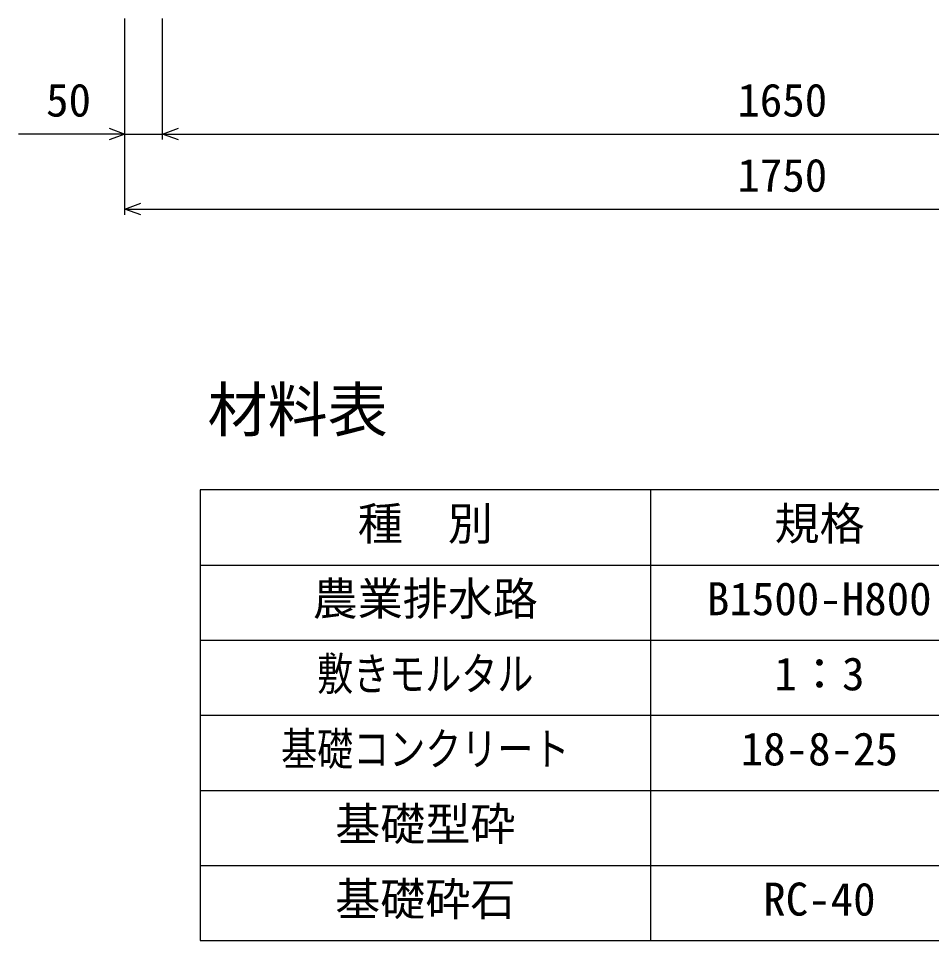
# Model space of a CAD drawing. Units: millimetres, scale not verified. Extents: x -33600 to 33600, y -11880 to 11880.
# Drawn here: x 4051 to 5267, y -7713 to -6485 of the extents above; entities that cross this region are included whole.
import ezdxf
from ezdxf.enums import TextEntityAlignment as Align

# ---------------------------------------------------------------- set-up
doc = ezdxf.new("R2010")
doc.units = ezdxf.units.MM
doc.header["$LTSCALE"] = 40
for name, color, linetype, lineweight in [('0-0_DIM', 7, 'Continuous', 25), ('0-3_HYO', 3, 'Continuous', 25), ('0-4_HYO2', 4, 'Continuous', 25), ('0-7_TXT', 7, 'Continuous', 25)]:
    doc.layers.add(name, color=color, linetype=linetype, lineweight=lineweight)
doc.styles.add('ＭＳ ゴシック', font='')
doc.styles.get('ＭＳ ゴシック').set_extended_font_data('MS Gothic')

msp = doc.modelspace()

# ---------------------------------------------------------------- linework, layer by layer
at = {"layer": '0-0_DIM'}
for p, q in [((4193.16, -6746.33), (4193.16, -6484.96)), ((4243.16, -6646.33), (4243.16, -6484.96)), ((4193.16, -6638.83), (4051.36, -6638.83)), ((4193.16, -6638.83), (4243.16, -6638.83)), ((4243.16, -6638.83), (5893.16, -6638.83)), ((4193.16, -6738.83), (5943.16, -6738.83))]:
    msp.add_line(p, q, dxfattribs=at)
for points in [[(4172.01, -6631.14), (4193.16, -6638.83), (4172.01, -6646.53)], [(4264.3, -6646.53), (4243.16, -6638.83), (4264.3, -6631.14)], [(4214.3, -6746.53), (4193.16, -6738.83), (4214.3, -6731.14)]]:
    msp.add_lwpolyline(points, dxfattribs=at)
at = {"layer": '0-3_HYO'}
for p, q in [((4893.16, -7112.78), (4893.16, -7712.78)), ((4293.16, -7212.78), (5843.16, -7212.78))]:
    msp.add_line(p, q, dxfattribs=at)
msp.add_lwpolyline([(4293.16, -7712.78), (5843.16, -7712.78), (5843.16, -7112.78), (4293.16, -7112.78)], close=True, dxfattribs=at)
at = {"layer": '0-4_HYO2'}
for p, q in [((4293.16, -7312.78), (5843.16, -7312.78)), ((4293.16, -7412.78), (5843.16, -7412.78)), ((4293.16, -7512.78), (5843.16, -7512.78)), ((4293.16, -7612.78), (5843.16, -7612.78))]:
    msp.add_line(p, q, dxfattribs=at)

# ---------------------------------------------------------------- texts
at = {"layer": '0-0_DIM', "style": 'ＭＳ ゴシック'}
for s, p in [('50', (4088.16, -6628.83)), ('1650', (5008.69, -6628.83)), ('1750', (5008.69, -6728.83))]:
    msp.add_text(s, height=43.99, dxfattribs=at).set_placement(p, align=Align.BOTTOM_LEFT)
at = {"layer": '0-7_TXT', "style": 'ＭＳ ゴシック'}
for s, height, p in [('材料表', 58.65, (4303.16, -7052.78)), ('種\u3000別', 43.99, (4503.16, -7192.78)), ('規格', 43.99, (5058.16, -7192.78)), ('農業排水路', 43.99, (4443.16, -7292.78)), ('B1500-H800', 43.99, (4968.16, -7292.78)), ('1：3', 43.99, (5058.16, -7392.78)), ('18-8-25', 43.99, (5013.16, -7492.78)), ('基礎型砕', 43.99, (4473.16, -7592.78)), ('基礎砕石', 43.99, (4473.16, -7692.78)), ('RC-40', 43.99, (5043.16, -7692.78))]:
    msp.add_text(s, height=height, dxfattribs=at).set_placement(p, align=Align.BOTTOM_LEFT)
at = {"layer": '0-7_TXT', "style": 'ＭＳ ゴシック', "width": 0.8}
for s, p in [('敷きモルタル', (4449.16, -7392.78)), ('基礎コンクリート', (4401.16, -7492.78))]:
    msp.add_text(s, height=43.99, dxfattribs=at).set_placement(p, align=Align.BOTTOM_LEFT)

doc.saveas('drawing.dxf')
